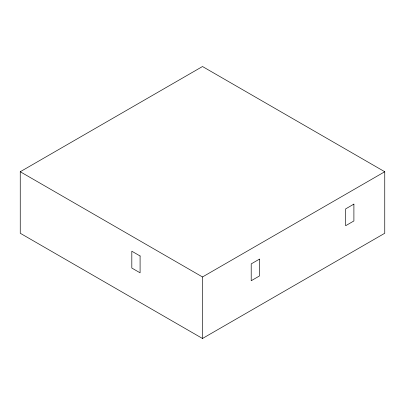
<?xml version="1.0" encoding="UTF-8"?>
<svg xmlns="http://www.w3.org/2000/svg" width="405" height="405" viewBox="0 0 405 405"><rect width="100%" height="100%" fill="white"/><g stroke="black" fill="none" stroke-linecap="round" stroke-linejoin="round"><path stroke-width="0.61" d="M20.25 171.74L202.5 66.521L384.75 171.74L384.75 233.26L202.5 338.479L20.25 233.26L20.25 171.74L202.5 276.964L384.75 171.74M202.5 276.964L202.5 338.479M353.899 204.12L345.632 208.894L345.632 225.727L353.899 220.953L353.899 204.12M259.473 259.124L251.206 263.898L251.206 280.736L259.473 275.962L259.473 259.124M140.09 255.985L131.817 251.211L131.817 268.044L140.09 272.823L140.09 255.985"/></g></svg>
